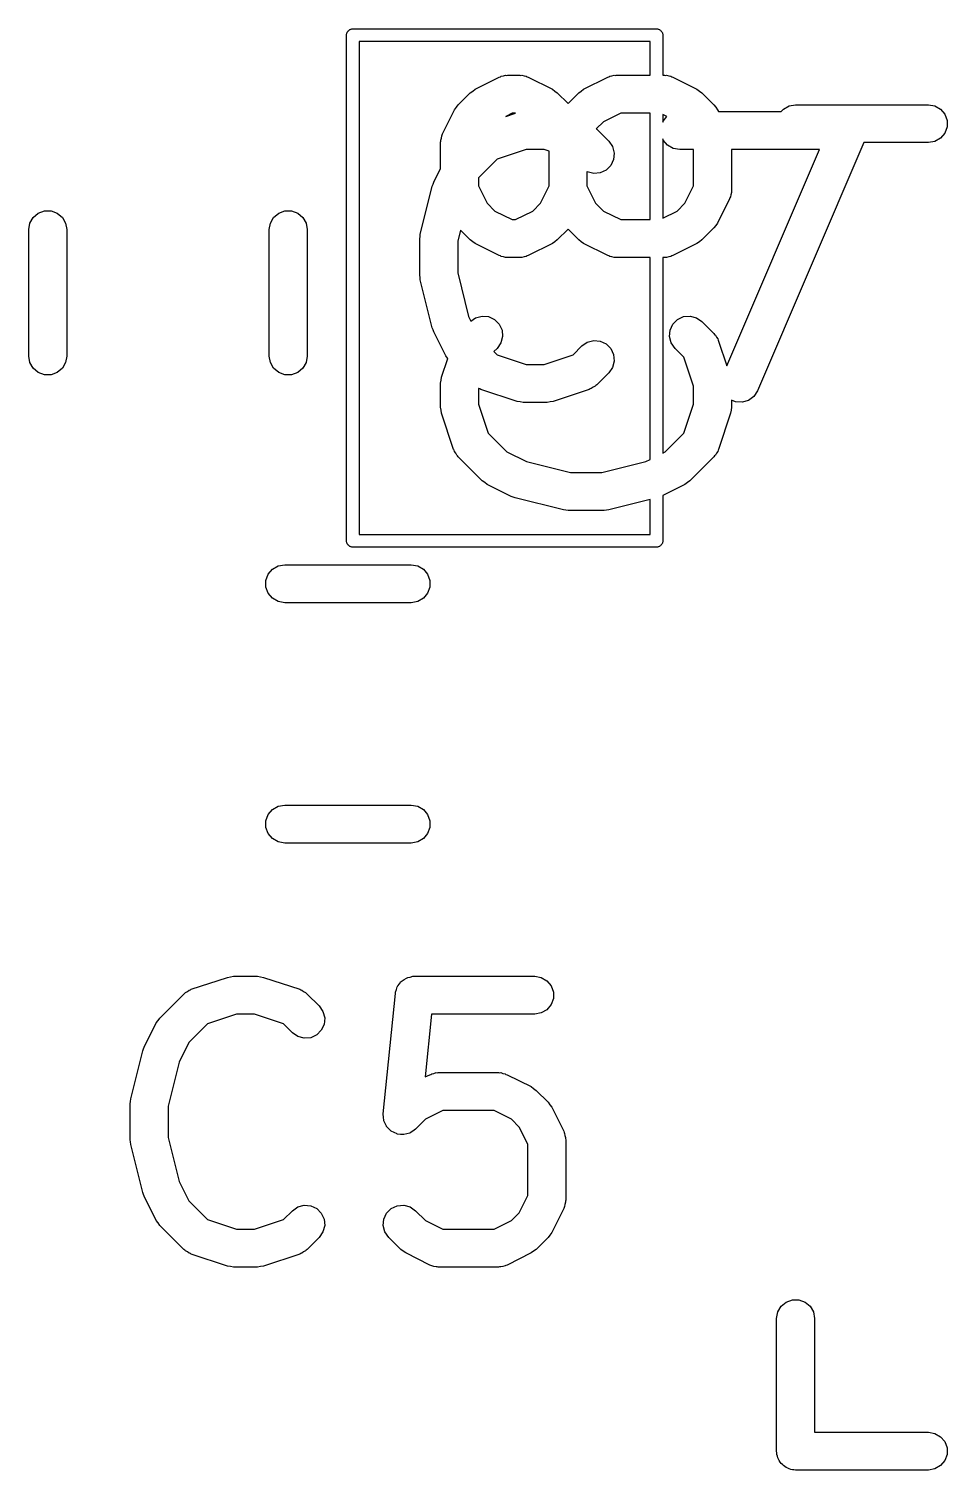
# Model space of a CAD drawing. Extents: x 78.8 to 132.8, y -113.1 to -87.3.
# Drawn here: x 94.34 to 97.97, y -102.7 to -97 of the extents above; entities that cross this region are included whole.
import ezdxf

# ---------------------------------------------------------------- set-up
doc = ezdxf.new("R2010")
doc.units = 0
doc.header["$MEASUREMENT"] = 0
doc.layers.add('BLACK', color=7, linetype='CONTINUOUS')

msp = doc.modelspace()

# ---------------------------------------------------------------- linework, layer by layer
at = {"layer": 'Black'}
for p, q in [((95.6026, -97.0146), (95.6033, -97.0125)), ((95.6033, -97.0125), (95.6048, -97.0108)), ((95.6048, -97.0108), (95.6058, -97.0089)), ((95.6058, -97.0089), (95.6075, -97.0075)), ((95.6075, -97.0075), (95.6089, -97.0058)), ((95.6089, -97.0058), (95.6108, -97.0048)), ((95.6108, -97.0048), (95.6125, -97.0033)), ((95.6125, -97.0033), (95.6146, -97.0026)), ((95.6146, -97.0026), (95.6164, -97.0015)), ((95.6164, -97.0015), (95.6186, -97.0011)), ((95.6186, -97.0011), (95.6207, -97.0004)), ((95.6207, -97.0004), (95.6228, -97.0004)), ((95.6228, -97.0004), (95.625, -97)), ((95.625, -97), (96.825, -97)), ((96.825, -97), (96.8272, -97.0004)), ((96.8272, -97.0004), (96.8293, -97.0004)), ((96.8293, -97.0004), (96.8314, -97.0011)), ((96.8314, -97.0011), (96.8336, -97.0015)), ((96.8336, -97.0015), (96.8354, -97.0026)), ((96.8354, -97.0026), (96.8375, -97.0033)), ((96.8375, -97.0033), (96.8392, -97.0048)), ((96.8392, -97.0048), (96.8411, -97.0058)), ((96.8411, -97.0058), (96.8425, -97.0075)), ((96.8425, -97.0075), (96.8442, -97.0089)), ((96.8442, -97.0089), (96.8452, -97.0108)), ((96.8452, -97.0108), (96.8467, -97.0125)), ((96.8467, -97.0125), (96.8474, -97.0146)), ((95.6, -97.025), (95.6004, -97.0228)), ((95.6, -99.025), (95.6, -97.025)), ((95.6004, -97.0207), (95.6011, -97.0186)), ((95.6004, -97.0228), (95.6004, -97.0207)), ((95.6011, -97.0186), (95.6015, -97.0164)), ((95.6015, -97.0164), (95.6026, -97.0146)), ((95.65, -97.05), (95.65, -99)), ((96.8, -97.05), (95.65, -97.05)), ((96.8, -97.1833), (96.8, -97.05)), ((96.8474, -97.0146), (96.8485, -97.0164)), ((96.8485, -97.0164), (96.8489, -97.0186)), ((96.8489, -97.0186), (96.8496, -97.0207)), ((96.8496, -97.0207), (96.8496, -97.0228)), ((96.8496, -97.0228), (96.85, -97.025)), ((96.85, -97.025), (96.85, -97.1833)), ((96.2203, -97.1863), (96.2287, -97.1838)), ((96.2287, -97.1838), (96.233, -97.184)), ((96.233, -97.184), (96.2373, -97.1833)), ((96.2373, -97.1833), (96.2849, -97.1833)), ((96.2849, -97.1833), (96.2891, -97.184)), ((96.2891, -97.184), (96.2934, -97.1838)), ((96.2934, -97.1838), (96.3019, -97.1863)), ((96.6488, -97.1863), (96.6573, -97.1838)), ((96.6573, -97.1838), (96.6616, -97.184)), ((96.6616, -97.184), (96.6658, -97.1833)), ((96.6658, -97.1833), (96.8, -97.1833)), ((96.85, -97.1833), (96.8563, -97.1833)), ((96.8563, -97.1833), (96.8606, -97.184)), ((96.8606, -97.184), (96.8649, -97.1838)), ((96.8649, -97.1838), (96.8733, -97.1863)), ((96.0988, -97.246), (96.1085, -97.2388)), ((96.1085, -97.2388), (96.2037, -97.1912)), ((96.2037, -97.1912), (96.2079, -97.19)), ((96.2079, -97.19), (96.2116, -97.1878)), ((96.2116, -97.1878), (96.2203, -97.1863)), ((96.3019, -97.1863), (96.3105, -97.1878)), ((96.3105, -97.1878), (96.3143, -97.19)), ((96.3143, -97.19), (96.3184, -97.1912)), ((96.3184, -97.1912), (96.4137, -97.2388)), ((96.4137, -97.2388), (96.4233, -97.246)), ((96.5274, -97.246), (96.537, -97.2388)), ((96.537, -97.2388), (96.6323, -97.1912)), ((96.6323, -97.1912), (96.6364, -97.19)), ((96.6364, -97.19), (96.6402, -97.1878)), ((96.6402, -97.1878), (96.6488, -97.1863)), ((96.8733, -97.1863), (96.882, -97.1878)), ((96.882, -97.1878), (96.8857, -97.19)), ((96.8857, -97.19), (96.8898, -97.1912)), ((96.8898, -97.1912), (96.9851, -97.2388)), ((96.9851, -97.2388), (96.9947, -97.246)), ((96.0414, -97.3005), (96.089, -97.2529)), ((96.089, -97.2529), (96.0988, -97.246)), ((96.4233, -97.246), (96.4331, -97.2529)), ((96.4331, -97.2529), (96.4754, -97.2951)), ((96.4754, -97.2951), (96.5176, -97.2529)), ((96.5176, -97.2529), (96.5274, -97.246)), ((96.9947, -97.246), (97.0046, -97.2529)), ((97.0046, -97.2529), (97.0522, -97.3005)), ((95.9797, -97.4152), (96.0273, -97.32)), ((96.0273, -97.32), (96.0345, -97.3103)), ((96.0345, -97.3103), (96.0414, -97.3005)), ((96.255, -97.3333), (96.2294, -97.3461)), ((96.2294, -97.3461), (96.2674, -97.3334)), ((96.2672, -97.3333), (96.255, -97.3333)), ((96.2674, -97.3334), (96.2672, -97.3333)), ((96.6835, -97.3333), (96.615, -97.3675)), ((96.8, -97.3333), (96.6835, -97.3333)), ((96.8, -97.7547), (96.8, -97.3333)), ((96.8665, -97.3472), (96.85, -97.339)), ((96.85, -97.339), (96.85, -97.3696)), ((96.8517, -97.3649), (96.8665, -97.3472)), ((97.0522, -97.3005), (97.0591, -97.3103)), ((97.0591, -97.3103), (97.0662, -97.32)), ((97.0662, -97.32), (97.0699, -97.3274)), ((97.0699, -97.3274), (97.3185, -97.3274)), ((97.3185, -97.3274), (97.3268, -97.3175)), ((97.3268, -97.3175), (97.3493, -97.3045)), ((97.3493, -97.3045), (97.375, -97.3)), ((97.375, -97.3), (97.9, -97.3)), ((97.9, -97.3), (97.9257, -97.3045)), ((97.9257, -97.3045), (97.9482, -97.3175)), ((97.9482, -97.3175), (97.965, -97.3375)), ((97.965, -97.3375), (97.9739, -97.362)), ((96.615, -97.3675), (96.5869, -97.3957)), ((96.5869, -97.3957), (96.5887, -97.397)), ((96.5887, -97.397), (96.6364, -97.4446)), ((96.85, -97.3696), (96.8517, -97.3649)), ((97.965, -97.4125), (97.9482, -97.4325)), ((97.9739, -97.388), (97.965, -97.4125)), ((97.9739, -97.362), (97.9739, -97.388)), ((95.9718, -97.4488), (95.9725, -97.4445)), ((95.9718, -97.553), (95.9718, -97.4488)), ((95.9723, -97.4402), (95.9748, -97.4318)), ((95.9725, -97.4445), (95.9723, -97.4402)), ((95.9748, -97.4318), (95.9763, -97.4231)), ((95.9763, -97.4231), (95.9785, -97.4194)), ((95.9785, -97.4194), (95.9797, -97.4152)), ((96.6364, -97.4446), (96.6513, -97.4659)), ((96.6513, -97.4659), (96.658, -97.4911)), ((96.8517, -97.4399), (96.85, -97.4352)), ((96.85, -97.4352), (96.85, -97.749)), ((96.8685, -97.4598), (96.8517, -97.4399)), ((96.891, -97.4729), (96.8685, -97.4598)), ((97.6445, -97.45), (97.2237, -98.4319)), ((97.9, -97.45), (97.6445, -97.45)), ((97.9257, -97.4455), (97.9, -97.45)), ((97.9482, -97.4325), (97.9257, -97.4455)), ((96.1953, -97.5156), (96.1218, -97.589)), ((96.3098, -97.4774), (96.1953, -97.5156)), ((96.3807, -97.4774), (96.3098, -97.4774)), ((96.4004, -97.4839), (96.3807, -97.4774)), ((96.4004, -97.6215), (96.4004, -97.4839)), ((96.6558, -97.517), (96.6448, -97.5406)), ((96.658, -97.4911), (96.6558, -97.517)), ((96.9167, -97.4774), (96.891, -97.4729)), ((96.9718, -97.4774), (96.9167, -97.4774)), ((96.9718, -97.6215), (96.9718, -97.4774)), ((97.103, -98.3327), (97.4696, -97.4774)), ((97.1218, -97.4774), (97.1218, -97.6392)), ((97.4696, -97.4774), (97.1218, -97.4774)), ((95.9448, -97.6069), (95.9718, -97.553)), ((96.5516, -97.5656), (96.5504, -97.5647)), ((96.5504, -97.5647), (96.5504, -97.6215)), ((96.5768, -97.5723), (96.5516, -97.5656)), ((96.6027, -97.5701), (96.5768, -97.5723)), ((96.6264, -97.5591), (96.6027, -97.5701)), ((96.6448, -97.5406), (96.6264, -97.5591)), ((95.8915, -97.8128), (95.9391, -97.6223)), ((95.9391, -97.6223), (95.9425, -97.6148)), ((95.9425, -97.6148), (95.9448, -97.6069)), ((96.1218, -97.589), (96.1218, -97.6215)), ((96.1218, -97.6215), (96.156, -97.69)), ((96.3661, -97.69), (96.4004, -97.6215)), ((96.5504, -97.6215), (96.5846, -97.69)), ((96.9375, -97.69), (96.9718, -97.6215)), ((97.1218, -97.6392), (97.121, -97.6435)), ((96.156, -97.69), (96.1864, -97.7205)), ((96.3357, -97.7205), (96.3661, -97.69)), ((96.5846, -97.69), (96.615, -97.7205)), ((96.9071, -97.7205), (96.9375, -97.69)), ((97.1139, -97.6728), (97.0662, -97.768)), ((97.1151, -97.6686), (97.1139, -97.6728)), ((97.1173, -97.6649), (97.1151, -97.6686)), ((97.1188, -97.6562), (97.1173, -97.6649)), ((97.1213, -97.6478), (97.1188, -97.6562)), ((97.121, -97.6435), (97.1213, -97.6478)), ((94.3489, -97.7683), (94.3619, -97.7458)), ((94.3619, -97.7458), (94.3819, -97.729)), ((94.3819, -97.729), (94.4064, -97.7201)), ((94.4064, -97.7201), (94.4324, -97.7201)), ((94.4324, -97.7201), (94.4569, -97.729)), ((94.4569, -97.729), (94.4769, -97.7458)), ((94.4769, -97.7458), (94.4899, -97.7683)), ((95.2989, -97.7683), (95.3119, -97.7458)), ((95.3119, -97.7458), (95.3319, -97.729)), ((95.3319, -97.729), (95.3564, -97.7201)), ((95.3564, -97.7201), (95.3824, -97.7201)), ((95.3824, -97.7201), (95.4069, -97.729)), ((95.4069, -97.729), (95.4269, -97.7458)), ((95.4269, -97.7458), (95.4399, -97.7683)), ((96.1864, -97.7205), (96.255, -97.7547)), ((96.255, -97.7547), (96.2672, -97.7547)), ((96.2672, -97.7547), (96.3357, -97.7205)), ((96.615, -97.7205), (96.6835, -97.7547)), ((96.6835, -97.7547), (96.8, -97.7547)), ((96.85, -97.749), (96.9071, -97.7205)), ((94.3444, -97.794), (94.3489, -97.7683)), ((94.3444, -98.294), (94.3444, -97.794)), ((94.4899, -97.7683), (94.4944, -97.794)), ((94.4944, -97.794), (94.4944, -98.294)), ((95.2944, -97.794), (95.2989, -97.7683)), ((95.2944, -98.294), (95.2944, -97.794)), ((95.4399, -97.7683), (95.4444, -97.794)), ((95.4444, -97.794), (95.4444, -98.294)), ((96.0502, -97.7964), (96.0393, -97.8402)), ((96.089, -97.8351), (96.0502, -97.7964)), ((96.4754, -97.7929), (96.4331, -97.8351)), ((96.5176, -97.8351), (96.4754, -97.7929)), ((97.0522, -97.7875), (97.0046, -97.8351)), ((97.0591, -97.7777), (97.0522, -97.7875)), ((97.0662, -97.768), (97.0591, -97.7777)), ((95.8893, -97.831), (95.8909, -97.8219)), ((95.8893, -97.9738), (95.8893, -97.831)), ((95.8909, -97.8219), (95.8915, -97.8128)), ((96.0393, -97.8402), (96.0393, -97.9646)), ((96.0988, -97.842), (96.089, -97.8351)), ((96.1085, -97.8492), (96.0988, -97.842)), ((96.2037, -97.8968), (96.1085, -97.8492)), ((96.4137, -97.8492), (96.3184, -97.8968)), ((96.4233, -97.842), (96.4137, -97.8492)), ((96.4331, -97.8351), (96.4233, -97.842)), ((96.5274, -97.842), (96.5176, -97.8351)), ((96.537, -97.8492), (96.5274, -97.842)), ((96.6323, -97.8968), (96.537, -97.8492)), ((96.9851, -97.8492), (96.8898, -97.8968)), ((96.9947, -97.842), (96.9851, -97.8492)), ((97.0046, -97.8351), (96.9947, -97.842)), ((96.2079, -97.898), (96.2037, -97.8968)), ((96.2116, -97.9002), (96.2079, -97.898)), ((96.2203, -97.9017), (96.2116, -97.9002)), ((96.2287, -97.9042), (96.2203, -97.9017)), ((96.233, -97.904), (96.2287, -97.9042)), ((96.2373, -97.9047), (96.233, -97.904)), ((96.2849, -97.9047), (96.2373, -97.9047)), ((96.2891, -97.904), (96.2849, -97.9047)), ((96.2934, -97.9042), (96.2891, -97.904)), ((96.3019, -97.9017), (96.2934, -97.9042)), ((96.3105, -97.9002), (96.3019, -97.9017)), ((96.3143, -97.898), (96.3105, -97.9002)), ((96.3184, -97.8968), (96.3143, -97.898)), ((96.6364, -97.898), (96.6323, -97.8968)), ((96.6402, -97.9002), (96.6364, -97.898)), ((96.6488, -97.9017), (96.6402, -97.9002)), ((96.6573, -97.9042), (96.6488, -97.9017)), ((96.6616, -97.904), (96.6573, -97.9042)), ((96.6658, -97.9047), (96.6616, -97.904)), ((96.8, -97.9047), (96.6658, -97.9047)), ((96.8, -98.7026), (96.8, -97.9047)), ((96.8563, -97.9047), (96.85, -97.9047)), ((96.85, -97.9047), (96.85, -98.6776)), ((96.8606, -97.904), (96.8563, -97.9047)), ((96.8649, -97.9042), (96.8606, -97.904)), ((96.8733, -97.9017), (96.8649, -97.9042)), ((96.882, -97.9002), (96.8733, -97.9017)), ((96.8857, -97.898), (96.882, -97.9002)), ((96.8898, -97.8968), (96.8857, -97.898)), ((95.8909, -97.9828), (95.8893, -97.9738)), ((95.8915, -97.992), (95.8909, -97.9828)), ((96.0393, -97.9646), (96.0827, -98.1381)), ((95.9391, -98.1825), (95.8915, -97.992)), ((96.0827, -98.1381), (96.0915, -98.1558)), ((96.0915, -98.1558), (96.1103, -98.1427)), ((96.1103, -98.1427), (96.1355, -98.136)), ((96.1355, -98.136), (96.1614, -98.1382)), ((96.1614, -98.1382), (96.185, -98.1492)), ((96.185, -98.1492), (96.2035, -98.1676)), ((96.8901, -98.1676), (96.9085, -98.1492)), ((96.9085, -98.1492), (96.9321, -98.1382)), ((96.9321, -98.1382), (96.9581, -98.136)), ((96.9581, -98.136), (96.9832, -98.1427)), ((96.9832, -98.1427), (97.0046, -98.1576)), ((95.9425, -98.19), (95.9391, -98.1825)), ((95.9448, -98.1978), (95.9425, -98.19)), ((95.9924, -98.2931), (95.9448, -98.1978)), ((96.2035, -98.1676), (96.2145, -98.1913)), ((96.2145, -98.1913), (96.2167, -98.2172)), ((96.8768, -98.2172), (96.8791, -98.1913)), ((96.8791, -98.1913), (96.8901, -98.1676)), ((97.0046, -98.1576), (97.0522, -98.2053)), ((97.0522, -98.2053), (97.0547, -98.2088)), ((97.0547, -98.2088), (97.0579, -98.2117)), ((96.1951, -98.2637), (96.1824, -98.2763)), ((96.21, -98.2424), (96.1951, -98.2637)), ((96.2167, -98.2172), (96.21, -98.2424)), ((96.4952, -98.2892), (96.5303, -98.2541)), ((96.5303, -98.2541), (96.5516, -98.2392)), ((96.5516, -98.2392), (96.5768, -98.2324)), ((96.5768, -98.2324), (96.6027, -98.2347)), ((96.6027, -98.2347), (96.6264, -98.2457)), ((96.6264, -98.2457), (96.6448, -98.2641)), ((96.6448, -98.2641), (96.6558, -98.2877)), ((96.8836, -98.2424), (96.8768, -98.2172)), ((96.8985, -98.2637), (96.8836, -98.2424)), ((96.9336, -98.2988), (96.8985, -98.2637)), ((97.0579, -98.2117), (97.0621, -98.2194)), ((97.0621, -98.2194), (97.0671, -98.2266)), ((97.0671, -98.2266), (97.0683, -98.2308)), ((97.0683, -98.2308), (97.0703, -98.2346)), ((97.0703, -98.2346), (97.103, -98.3327)), ((94.3489, -98.3197), (94.3444, -98.294)), ((94.3619, -98.3422), (94.3489, -98.3197)), ((94.4899, -98.3197), (94.4769, -98.3422)), ((94.4944, -98.294), (94.4899, -98.3197)), ((95.2989, -98.3197), (95.2944, -98.294)), ((95.3119, -98.3422), (95.2989, -98.3197)), ((95.4399, -98.3197), (95.4269, -98.3422)), ((95.4444, -98.294), (95.4399, -98.3197)), ((95.9756, -98.3774), (96.0002, -98.3036)), ((95.9996, -98.3027), (95.9924, -98.2931)), ((96.0002, -98.3036), (95.9996, -98.3027)), ((96.1824, -98.2763), (96.1953, -98.2892)), ((96.1953, -98.2892), (96.3098, -98.3274)), ((96.3807, -98.3274), (96.4952, -98.2892)), ((96.658, -98.3137), (96.6513, -98.3388)), ((96.6558, -98.2877), (96.658, -98.3137)), ((96.9718, -98.4133), (96.9336, -98.2988)), ((94.3819, -98.359), (94.3619, -98.3422)), ((94.4064, -98.3679), (94.3819, -98.359)), ((94.4324, -98.3679), (94.4064, -98.3679)), ((94.4569, -98.359), (94.4324, -98.3679)), ((94.4769, -98.3422), (94.4569, -98.359)), ((95.3319, -98.359), (95.3119, -98.3422)), ((95.3564, -98.3679), (95.3319, -98.359)), ((95.3824, -98.3679), (95.3564, -98.3679)), ((95.4069, -98.359), (95.3824, -98.3679)), ((95.4269, -98.3422), (95.4069, -98.359)), ((95.9739, -98.3893), (95.9756, -98.3774)), ((96.3098, -98.3274), (96.3807, -98.3274)), ((96.6364, -98.3602), (96.5887, -98.4078)), ((96.6513, -98.3388), (96.6364, -98.3602)), ((95.9718, -98.4011), (95.9739, -98.3893)), ((95.9718, -98.4964), (95.9718, -98.4011)), ((96.1231, -98.4227), (96.1218, -98.4218)), ((96.1218, -98.4218), (96.1218, -98.4842)), ((96.1272, -98.4239), (96.1231, -98.4227)), ((96.131, -98.4259), (96.1272, -98.4239)), ((96.2739, -98.4735), (96.131, -98.4259)), ((96.5594, -98.4259), (96.4166, -98.4735)), ((96.5632, -98.4239), (96.5594, -98.4259)), ((96.5674, -98.4227), (96.5632, -98.4239)), ((96.5746, -98.4177), (96.5674, -98.4227)), ((96.5823, -98.4135), (96.5746, -98.4177)), ((96.5852, -98.4103), (96.5823, -98.4135)), ((96.5887, -98.4078), (96.5852, -98.4103)), ((96.9718, -98.4842), (96.9718, -98.4133)), ((97.2237, -98.4319), (97.2094, -98.4537)), ((96.1218, -98.4842), (96.16, -98.5987)), ((96.2858, -98.4753), (96.2739, -98.4735)), ((96.2976, -98.4774), (96.2858, -98.4753)), ((96.3929, -98.4774), (96.2976, -98.4774)), ((96.4047, -98.4753), (96.3929, -98.4774)), ((96.4166, -98.4735), (96.4047, -98.4753)), ((96.9336, -98.5987), (96.9718, -98.4842)), ((97.1376, -98.4754), (97.1218, -98.4686)), ((97.1218, -98.4686), (97.1218, -98.4964)), ((97.1636, -98.4769), (97.1376, -98.4754)), ((97.1886, -98.4693), (97.1636, -98.4769)), ((97.2094, -98.4537), (97.1886, -98.4693)), ((95.9739, -98.5082), (95.9718, -98.4964)), ((95.9756, -98.5201), (95.9739, -98.5082)), ((96.0232, -98.663), (95.9756, -98.5201)), ((97.1179, -98.5201), (97.0703, -98.663)), ((97.1197, -98.5082), (97.1179, -98.5201)), ((97.1218, -98.4964), (97.1197, -98.5082)), ((96.16, -98.5987), (96.2341, -98.6728)), ((96.8595, -98.6728), (96.9336, -98.5987)), ((96.0253, -98.6668), (96.0232, -98.663)), ((96.0264, -98.6709), (96.0253, -98.6668)), ((97.0683, -98.6668), (97.0671, -98.6709)), ((97.0703, -98.663), (97.0683, -98.6668)), ((96.0315, -98.6781), (96.0264, -98.6709)), ((96.0357, -98.6859), (96.0315, -98.6781)), ((96.0389, -98.6887), (96.0357, -98.6859)), ((96.0414, -98.6923), (96.0389, -98.6887)), ((96.1366, -98.7875), (96.0414, -98.6923)), ((96.2341, -98.6728), (96.3111, -98.7113)), ((96.3111, -98.7113), (96.4846, -98.7547)), ((96.609, -98.7547), (96.7825, -98.7113)), ((96.7825, -98.7113), (96.8, -98.7026)), ((96.85, -98.6776), (96.8595, -98.6728)), ((97.0522, -98.6923), (96.957, -98.7875)), ((97.0547, -98.6887), (97.0522, -98.6923)), ((97.0579, -98.6859), (97.0547, -98.6887)), ((97.0621, -98.6781), (97.0579, -98.6859)), ((97.0671, -98.6709), (97.0621, -98.6781)), ((96.4846, -98.7547), (96.609, -98.7547)), ((96.1465, -98.7944), (96.1366, -98.7875)), ((96.1561, -98.8016), (96.1465, -98.7944)), ((96.2513, -98.8492), (96.1561, -98.8016)), ((96.9375, -98.8016), (96.85, -98.8453)), ((96.9471, -98.7944), (96.9375, -98.8016)), ((96.957, -98.7875), (96.9471, -98.7944)), ((96.2592, -98.8515), (96.2513, -98.8492)), ((96.2667, -98.8549), (96.2592, -98.8515)), ((96.4572, -98.9025), (96.2667, -98.8549)), ((96.8, -98.8616), (96.6364, -98.9025)), ((96.8, -99), (96.8, -98.8616)), ((96.85, -98.8453), (96.85, -99.025)), ((96.4663, -98.9031), (96.4572, -98.9025)), ((96.4754, -98.9047), (96.4663, -98.9031)), ((96.6182, -98.9047), (96.4754, -98.9047)), ((96.6272, -98.9031), (96.6182, -98.9047)), ((96.6364, -98.9025), (96.6272, -98.9031)), ((95.65, -99), (96.8, -99)), ((95.6004, -99.0272), (95.6, -99.025)), ((95.6004, -99.0293), (95.6004, -99.0272)), ((95.6011, -99.0314), (95.6004, -99.0293)), ((95.6015, -99.0336), (95.6011, -99.0314)), ((95.6026, -99.0354), (95.6015, -99.0336)), ((95.6033, -99.0375), (95.6026, -99.0354)), ((95.6048, -99.0392), (95.6033, -99.0375)), ((95.6058, -99.0411), (95.6048, -99.0392)), ((95.6075, -99.0425), (95.6058, -99.0411)), ((95.6089, -99.0442), (95.6075, -99.0425)), ((95.6108, -99.0452), (95.6089, -99.0442)), ((95.6125, -99.0467), (95.6108, -99.0452)), ((95.6146, -99.0474), (95.6125, -99.0467)), ((95.6164, -99.0485), (95.6146, -99.0474)), ((95.6186, -99.0489), (95.6164, -99.0485)), ((95.6207, -99.0496), (95.6186, -99.0489)), ((95.6228, -99.0496), (95.6207, -99.0496)), ((95.625, -99.05), (95.6228, -99.0496)), ((96.825, -99.05), (95.625, -99.05)), ((96.8272, -99.0496), (96.825, -99.05)), ((96.8293, -99.0496), (96.8272, -99.0496)), ((96.8314, -99.0489), (96.8293, -99.0496)), ((96.8336, -99.0485), (96.8314, -99.0489)), ((96.8354, -99.0474), (96.8336, -99.0485)), ((96.8375, -99.0467), (96.8354, -99.0474)), ((96.8392, -99.0452), (96.8375, -99.0467)), ((96.8411, -99.0442), (96.8392, -99.0452)), ((96.8425, -99.0425), (96.8411, -99.0442)), ((96.8442, -99.0411), (96.8425, -99.0425)), ((96.8452, -99.0392), (96.8442, -99.0411)), ((96.8467, -99.0375), (96.8452, -99.0392)), ((96.8474, -99.0354), (96.8467, -99.0375)), ((96.8485, -99.0336), (96.8474, -99.0354)), ((96.8489, -99.0314), (96.8485, -99.0336)), ((96.8496, -99.0293), (96.8489, -99.0314)), ((96.85, -99.025), (96.8496, -99.0272)), ((96.8496, -99.0272), (96.8496, -99.0293)), ((95.3299, -99.1241), (95.3556, -99.1196)), ((95.3556, -99.1196), (95.8556, -99.1196)), ((95.8556, -99.1196), (95.8813, -99.1241)), ((95.2817, -99.1816), (95.2906, -99.1571)), ((95.2906, -99.1571), (95.3074, -99.1371)), ((95.3074, -99.1371), (95.3299, -99.1241)), ((95.8813, -99.1241), (95.9038, -99.1371)), ((95.9038, -99.1371), (95.9206, -99.1571)), ((95.9206, -99.1571), (95.9295, -99.1816)), ((95.2817, -99.2076), (95.2817, -99.1816)), ((95.2906, -99.2321), (95.2817, -99.2076)), ((95.3074, -99.2521), (95.2906, -99.2321)), ((95.9206, -99.2321), (95.9038, -99.2521)), ((95.9295, -99.2076), (95.9206, -99.2321)), ((95.9295, -99.1816), (95.9295, -99.2076)), ((95.3299, -99.2651), (95.3074, -99.2521)), ((95.3556, -99.2696), (95.3299, -99.2651)), ((95.8556, -99.2696), (95.3556, -99.2696)), ((95.8813, -99.2651), (95.8556, -99.2696)), ((95.9038, -99.2521), (95.8813, -99.2651)), ((95.2906, -100.107), (95.3074, -100.087)), ((95.3074, -100.087), (95.3299, -100.074)), ((95.3299, -100.074), (95.3556, -100.07)), ((95.3556, -100.07), (95.8556, -100.07)), ((95.8556, -100.07), (95.8813, -100.074)), ((95.8813, -100.074), (95.9038, -100.087)), ((95.9038, -100.087), (95.9206, -100.107)), ((95.2817, -100.132), (95.2906, -100.107)), ((95.2817, -100.158), (95.2817, -100.132)), ((95.9206, -100.107), (95.9295, -100.132)), ((95.9295, -100.132), (95.9295, -100.158)), ((95.2906, -100.182), (95.2817, -100.158)), ((95.3074, -100.202), (95.2906, -100.182)), ((95.3299, -100.215), (95.3074, -100.202)), ((95.9038, -100.202), (95.8813, -100.215)), ((95.9206, -100.182), (95.9038, -100.202)), ((95.9295, -100.158), (95.9206, -100.182)), ((95.3556, -100.22), (95.3299, -100.215)), ((95.8556, -100.22), (95.3556, -100.22)), ((95.8813, -100.215), (95.8556, -100.22)), ((94.9866, -100.798), (95.1295, -100.751)), ((95.1295, -100.751), (95.1414, -100.749)), ((95.1414, -100.749), (95.1532, -100.747)), ((95.1532, -100.747), (95.2485, -100.747)), ((95.2485, -100.747), (95.2603, -100.749)), ((95.2603, -100.749), (95.2722, -100.751)), ((95.2722, -100.751), (95.415, -100.798)), ((95.8091, -100.777), (95.8151, -100.768)), ((95.8151, -100.768), (95.8175, -100.767)), ((95.8175, -100.767), (95.8193, -100.765)), ((95.8193, -100.765), (95.8282, -100.759)), ((95.8282, -100.759), (95.8367, -100.754)), ((95.8367, -100.754), (95.8394, -100.753)), ((95.8394, -100.753), (95.8419, -100.752)), ((95.8419, -100.752), (95.852, -100.75)), ((95.852, -100.75), (95.8619, -100.747)), ((95.8619, -100.747), (95.8647, -100.747)), ((95.8647, -100.747), (95.8675, -100.747)), ((95.8675, -100.747), (96.3437, -100.747)), ((96.3437, -100.747), (96.3693, -100.752)), ((96.3693, -100.752), (96.3919, -100.765)), ((96.3919, -100.765), (96.4086, -100.784)), ((94.8621, -100.912), (94.9573, -100.817)), ((94.9573, -100.817), (94.9609, -100.814)), ((94.9609, -100.814), (94.9637, -100.811)), ((94.9637, -100.811), (94.9715, -100.807)), ((94.9715, -100.807), (94.9787, -100.802)), ((94.9787, -100.802), (94.9828, -100.801)), ((94.9828, -100.801), (94.9866, -100.798)), ((95.415, -100.798), (95.4188, -100.801)), ((95.4188, -100.801), (95.423, -100.802)), ((95.423, -100.802), (95.4302, -100.807)), ((95.4302, -100.807), (95.4379, -100.811)), ((95.4379, -100.811), (95.4408, -100.814)), ((95.4408, -100.814), (95.4443, -100.817)), ((95.4443, -100.817), (95.492, -100.864)), ((95.7453, -101.291), (95.7929, -100.815)), ((95.7929, -100.815), (95.7936, -100.812)), ((95.7936, -100.809), (95.7972, -100.799)), ((95.7936, -100.812), (95.7936, -100.809)), ((95.7972, -100.799), (95.7999, -100.789)), ((95.7999, -100.789), (95.8016, -100.787)), ((95.8016, -100.787), (95.8026, -100.784)), ((95.8026, -100.784), (95.8091, -100.777)), ((96.4086, -100.784), (96.4176, -100.809)), ((96.4176, -100.809), (96.4176, -100.835)), ((95.492, -100.864), (95.5069, -100.886)), ((95.5069, -100.886), (95.5136, -100.911)), ((96.3919, -100.879), (96.3693, -100.892)), ((96.4086, -100.859), (96.3919, -100.879)), ((96.4176, -100.835), (96.4086, -100.859)), ((94.8004, -101.027), (94.848, -100.931)), ((94.848, -100.931), (94.8552, -100.922)), ((94.8552, -100.922), (94.8621, -100.912)), ((95.0509, -100.935), (94.9768, -101.009)), ((95.1654, -100.897), (95.0509, -100.935)), ((95.2363, -100.897), (95.1654, -100.897)), ((95.3508, -100.935), (95.2363, -100.897)), ((95.3859, -100.97), (95.3508, -100.935)), ((95.5114, -100.937), (95.5004, -100.96)), ((95.5136, -100.911), (95.5114, -100.937)), ((95.9354, -100.897), (95.9106, -101.145)), ((96.3437, -100.897), (95.9354, -100.897)), ((96.3693, -100.892), (96.3437, -100.897)), ((95.4072, -100.985), (95.3859, -100.97)), ((95.4324, -100.992), (95.4072, -100.985)), ((95.4583, -100.99), (95.4324, -100.992)), ((95.482, -100.979), (95.4583, -100.99)), ((95.5004, -100.96), (95.482, -100.979)), ((94.7471, -101.232), (94.7947, -101.042)), ((94.7947, -101.042), (94.7981, -101.034)), ((94.7981, -101.034), (94.8004, -101.027)), ((94.9768, -101.009), (94.9383, -101.086)), ((94.9383, -101.086), (94.8949, -101.26)), ((95.9106, -101.145), (95.9292, -101.136)), ((95.9292, -101.136), (95.9333, -101.135)), ((95.9333, -101.135), (95.9371, -101.132)), ((95.9371, -101.132), (95.9457, -101.131)), ((95.9457, -101.131), (95.9542, -101.128)), ((95.9542, -101.128), (95.9585, -101.129)), ((95.9585, -101.129), (95.9627, -101.128)), ((95.9627, -101.128), (96.2008, -101.128)), ((96.2008, -101.128), (96.2051, -101.129)), ((96.2051, -101.129), (96.2094, -101.128)), ((96.2094, -101.128), (96.2178, -101.131)), ((96.2178, -101.131), (96.2265, -101.132)), ((96.2265, -101.132), (96.2302, -101.135)), ((96.2302, -101.135), (96.2344, -101.136)), ((96.2344, -101.136), (96.3296, -101.183)), ((94.7465, -101.242), (94.7471, -101.232)), ((96.3296, -101.183), (96.3393, -101.191)), ((96.3393, -101.191), (96.3491, -101.198)), ((96.3491, -101.198), (96.3967, -101.245)), ((94.7449, -101.251), (94.7465, -101.242)), ((94.7449, -101.393), (94.7449, -101.251)), ((94.8949, -101.26), (94.8949, -101.384)), ((95.9804, -101.278), (95.9119, -101.312)), ((96.1831, -101.278), (95.9804, -101.278)), ((96.2516, -101.312), (96.1831, -101.278)), ((96.3967, -101.245), (96.4036, -101.255)), ((96.4036, -101.255), (96.4108, -101.265)), ((96.4108, -101.265), (96.4584, -101.36)), ((95.7452, -101.292), (95.7453, -101.291)), ((95.7463, -101.304), (95.7452, -101.292)), ((95.7453, -101.291), (95.7453, -101.291)), ((95.7472, -101.317), (95.7463, -101.304)), ((95.7474, -101.317), (95.7472, -101.317)), ((95.7474, -101.318), (95.7474, -101.317)), ((95.7528, -101.329), (95.7474, -101.318)), ((95.7579, -101.34), (95.7528, -101.329)), ((95.7582, -101.341), (95.7579, -101.34)), ((95.7584, -101.341), (95.7582, -101.341)), ((95.7674, -101.35), (95.7584, -101.341)), ((95.9119, -101.312), (95.8729, -101.351)), ((96.2821, -101.343), (96.2516, -101.312)), ((96.3163, -101.411), (96.2821, -101.343)), ((94.7465, -101.402), (94.7449, -101.393)), ((94.7471, -101.412), (94.7465, -101.402)), ((94.8949, -101.384), (94.9383, -101.558)), ((95.7761, -101.359), (95.7674, -101.35)), ((95.7765, -101.359), (95.7761, -101.359)), ((95.7769, -101.36), (95.7765, -101.359)), ((95.7882, -101.365), (95.7769, -101.36)), ((95.7996, -101.37), (95.7882, -101.365)), ((95.8, -101.37), (95.7996, -101.37)), ((95.8005, -101.371), (95.8, -101.37)), ((95.813, -101.372), (95.8005, -101.371)), ((95.8255, -101.373), (95.813, -101.372)), ((95.826, -101.373), (95.8255, -101.373)), ((95.8264, -101.373), (95.826, -101.373)), ((95.8385, -101.37), (95.8264, -101.373)), ((95.8507, -101.367), (95.8385, -101.37)), ((95.8511, -101.366), (95.8507, -101.367)), ((95.8516, -101.366), (95.8511, -101.366)), ((95.8619, -101.359), (95.8516, -101.366)), ((95.8723, -101.352), (95.8619, -101.359)), ((95.8725, -101.351), (95.8723, -101.352)), ((95.8729, -101.351), (95.8725, -101.351)), ((96.4584, -101.36), (96.4596, -101.364)), ((96.4596, -101.364), (96.4618, -101.368)), ((96.4618, -101.368), (96.4633, -101.376)), ((96.4633, -101.376), (96.4658, -101.385)), ((96.4658, -101.385), (96.4656, -101.389)), ((96.4656, -101.389), (96.4663, -101.393)), ((96.4663, -101.393), (96.4663, -101.632)), ((94.7947, -101.602), (94.7471, -101.412)), ((96.3163, -101.614), (96.3163, -101.411)), ((94.9383, -101.558), (94.9768, -101.635)), ((94.7981, -101.61), (94.7947, -101.602)), ((94.8004, -101.617), (94.7981, -101.61)), ((94.848, -101.713), (94.8004, -101.617)), ((96.2821, -101.682), (96.3163, -101.614)), ((94.9768, -101.635), (95.0509, -101.709)), ((95.3508, -101.709), (95.3859, -101.674)), ((95.3859, -101.674), (95.4072, -101.659)), ((95.4072, -101.659), (95.4324, -101.652)), ((95.4324, -101.652), (95.4583, -101.654)), ((95.4583, -101.654), (95.482, -101.665)), ((95.482, -101.665), (95.5004, -101.684)), ((95.5004, -101.684), (95.5114, -101.707)), ((95.7474, -101.707), (95.7584, -101.684)), ((95.7584, -101.684), (95.7769, -101.665)), ((95.7769, -101.665), (95.8005, -101.654)), ((95.8005, -101.654), (95.8264, -101.652)), ((95.8264, -101.652), (95.8516, -101.659)), ((95.8516, -101.659), (95.8729, -101.674)), ((95.8729, -101.674), (95.9119, -101.713)), ((96.2516, -101.713), (96.2821, -101.682)), ((96.4584, -101.665), (96.4108, -101.76)), ((96.4596, -101.661), (96.4584, -101.665)), ((96.4618, -101.657), (96.4596, -101.661)), ((96.4633, -101.649), (96.4618, -101.657)), ((96.4658, -101.64), (96.4633, -101.649)), ((96.4663, -101.632), (96.4656, -101.636)), ((96.4656, -101.636), (96.4658, -101.64)), ((94.8552, -101.722), (94.848, -101.713)), ((94.8621, -101.732), (94.8552, -101.722)), ((94.9573, -101.827), (94.8621, -101.732)), ((95.0509, -101.709), (95.1654, -101.747)), ((95.2363, -101.747), (95.3508, -101.709)), ((95.5136, -101.733), (95.5069, -101.758)), ((95.5114, -101.707), (95.5136, -101.733)), ((95.7452, -101.733), (95.7474, -101.707)), ((95.7519, -101.758), (95.7452, -101.733)), ((95.9119, -101.713), (95.9804, -101.747)), ((96.1831, -101.747), (96.2516, -101.713)), ((95.1654, -101.747), (95.2363, -101.747)), ((95.492, -101.78), (95.4443, -101.827)), ((95.5069, -101.758), (95.492, -101.78)), ((95.7669, -101.78), (95.7519, -101.758)), ((95.8145, -101.827), (95.7669, -101.78)), ((95.9804, -101.747), (96.1831, -101.747)), ((96.3967, -101.78), (96.3491, -101.827)), ((96.4036, -101.77), (96.3967, -101.78)), ((96.4108, -101.76), (96.4036, -101.77)), ((94.9609, -101.83), (94.9573, -101.827)), ((94.9637, -101.833), (94.9609, -101.83)), ((94.9715, -101.837), (94.9637, -101.833)), ((94.9787, -101.842), (94.9715, -101.837)), ((94.9828, -101.843), (94.9787, -101.842)), ((94.9866, -101.846), (94.9828, -101.843)), ((95.1295, -101.893), (94.9866, -101.846)), ((95.415, -101.846), (95.2722, -101.893)), ((95.4188, -101.843), (95.415, -101.846)), ((95.423, -101.842), (95.4188, -101.843)), ((95.4302, -101.837), (95.423, -101.842)), ((95.4379, -101.833), (95.4302, -101.837)), ((95.4408, -101.83), (95.4379, -101.833)), ((95.4443, -101.827), (95.4408, -101.83)), ((95.8243, -101.834), (95.8145, -101.827)), ((95.834, -101.841), (95.8243, -101.834)), ((95.9292, -101.889), (95.834, -101.841)), ((96.3296, -101.841), (96.2344, -101.889)), ((96.3393, -101.834), (96.3296, -101.841)), ((96.3491, -101.827), (96.3393, -101.834)), ((95.1414, -101.895), (95.1295, -101.893)), ((95.1532, -101.897), (95.1414, -101.895)), ((95.2485, -101.897), (95.1532, -101.897)), ((95.2603, -101.895), (95.2485, -101.897)), ((95.2722, -101.893), (95.2603, -101.895)), ((95.9333, -101.89), (95.9292, -101.889)), ((95.9371, -101.892), (95.9333, -101.89)), ((95.9457, -101.894), (95.9371, -101.892)), ((95.9542, -101.896), (95.9457, -101.894)), ((95.9585, -101.896), (95.9542, -101.896)), ((95.9627, -101.897), (95.9585, -101.896)), ((96.2008, -101.897), (95.9627, -101.897)), ((96.2051, -101.896), (96.2008, -101.897)), ((96.2094, -101.896), (96.2051, -101.896)), ((96.2178, -101.894), (96.2094, -101.896)), ((96.2265, -101.892), (96.2178, -101.894)), ((96.2302, -101.89), (96.2265, -101.892)), ((96.2344, -101.889), (96.2302, -101.89)), ((97.3375, -102.035), (97.362, -102.026)), ((97.362, -102.026), (97.388, -102.026)), ((97.388, -102.026), (97.4125, -102.035)), ((97.3, -102.1), (97.3045, -102.074)), ((97.3045, -102.074), (97.3175, -102.052)), ((97.3175, -102.052), (97.3375, -102.035)), ((97.4125, -102.035), (97.4325, -102.052)), ((97.4325, -102.052), (97.4455, -102.074)), ((97.4455, -102.074), (97.45, -102.1)), ((97.3, -102.625), (97.3, -102.1)), ((97.45, -102.1), (97.45, -102.55)), ((97.45, -102.55), (97.9, -102.55)), ((97.9, -102.55), (97.9257, -102.555)), ((97.9257, -102.555), (97.9482, -102.568)), ((97.9482, -102.568), (97.965, -102.587)), ((97.965, -102.587), (97.9739, -102.612)), ((97.3011, -102.631), (97.3, -102.625)), ((97.3011, -102.638), (97.3011, -102.631)), ((97.3034, -102.644), (97.3011, -102.638)), ((97.3045, -102.651), (97.3034, -102.644)), ((97.3078, -102.656), (97.3045, -102.651)), ((97.31, -102.662), (97.3078, -102.656)), ((97.9739, -102.638), (97.965, -102.662)), ((97.9739, -102.612), (97.9739, -102.638)), ((97.3143, -102.668), (97.31, -102.662)), ((97.3175, -102.673), (97.3143, -102.668)), ((97.3226, -102.677), (97.3175, -102.673)), ((97.3268, -102.682), (97.3226, -102.677)), ((97.3325, -102.686), (97.3268, -102.682)), ((97.3375, -102.69), (97.3325, -102.686)), ((97.3437, -102.692), (97.3375, -102.69)), ((97.3493, -102.695), (97.3437, -102.692)), ((97.3558, -102.697), (97.3493, -102.695)), ((97.362, -102.699), (97.3558, -102.697)), ((97.3685, -102.699), (97.362, -102.699)), ((97.375, -102.7), (97.3685, -102.699)), ((97.9, -102.7), (97.375, -102.7)), ((97.9257, -102.695), (97.9, -102.7)), ((97.9482, -102.682), (97.9257, -102.695)), ((97.965, -102.662), (97.9482, -102.682))]:
    msp.add_line(p, q, dxfattribs=at)

doc.saveas('drawing.dxf')
